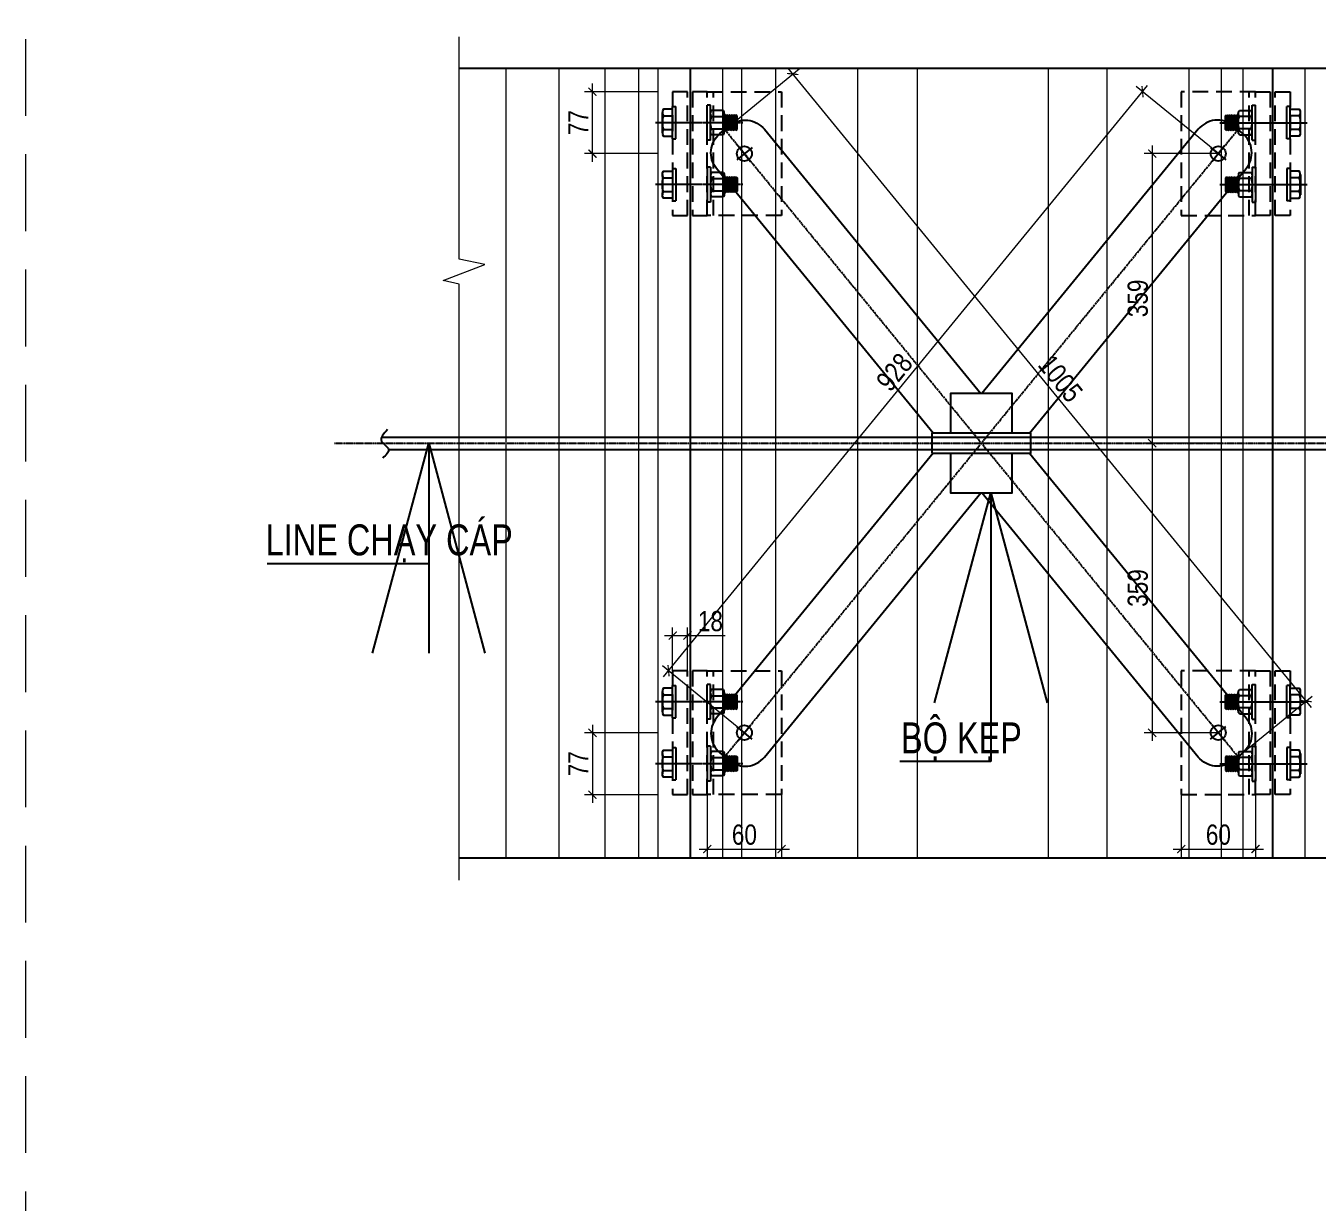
# Model space of a CAD drawing. Header units: millimetres. Extents: x -547695 to 905972, y -1055718 to 167349.
# Drawn here: x -537575 to -535973, y -1053383 to -1051924 of the extents above; entities that cross this region are included whole.
import ezdxf

# ---------------------------------------------------------------- set-up
doc = ezdxf.new("R2010")
doc.units = ezdxf.units.MM
for name, pattern in [('HIDDEN', [9.525, 6.35, -3.175]), ('View- chi tiet Neo Cap Bao Ho$0$CENTER', [2, 1.25, -0.25, 0.25, -0.25]), ('View- chi tiet Neo Cap Bao Ho$0$HIDDEN', [9.525, 6.35, -3.175])]:
    doc.linetypes.add(name, pattern=pattern)
doc.layers.get('DEFPOINTS').update_dxf_attribs({"color": 1, "lineweight": 25})
for name, color, linetype, lineweight in [('A-DIMS', 8, 'Continuous', 9), ('A-HIDD', 45, 'HIDDEN', 9), ('View- chi tiet Neo Cap Bao Ho$0$NET HATCH', 250, 'Continuous', 9), ('View- chi tiet Neo Cap Bao Ho$0$NTT-8-THAY', 7, 'Continuous', 18)]:
    doc.layers.add(name, color=color, linetype=linetype, lineweight=lineweight)
for name, color, linetype in [('View- chi tiet Neo Cap Bao Ho$0$A-_ANNOTATION', 7, 'Continuous'), ('View- chi tiet Neo Cap Bao Ho$0$A-_GRID_LINE', 8, 'View- chi tiet Neo Cap Bao Ho$0$CENTER'), ('View- chi tiet Neo Cap Bao Ho$0$S-BOLT', 7, 'Continuous'), ('View- chi tiet Neo Cap Bao Ho$0$S-Gridline', 9, 'View- chi tiet Neo Cap Bao Ho$0$CENTER'), ('View- chi tiet Neo Cap Bao Ho$0$SHEETING', 150, 'Continuous')]:
    doc.layers.add(name, color=color, linetype=linetype)
doc.styles.add('View- chi tiet Neo Cap Bao Ho$0$ATAD-10', font='vn_vni.shx', dxfattribs={"width": 0.8, "height": 22})
doc.styles.add('View- chi tiet Neo Cap Bao Ho$0$Style-Arial', font='arial.ttf')
doc.styles.add('VTK_Arial', font='arial.ttf', dxfattribs={"width": 0.8})
doc.dimstyles.new('A-2.5-DIM10', dxfattribs={"dimscale": 10, "dimtxt": 2.5, "dimasz": 1, "dimexe": 1, "dimexo": 0, "dimgap": 0.5, "dimtad": 1, "dimdec": 0, "dimzin": 12, "dimdsep": 46, "dimtxsty": 'VTK_Arial', "dimblk": 'ARCHTICK', "dimcen": 0, "dimdle": 1, "dimclrd": 256, "dimclre": 256, "dimclrt": 7, "dimadec": 1, "dimazin": 3, "dimtfac": 1, "dimtdec": 0, "dimtmove": 0, "dimatfit": 2, "dimfxl": 20, "dimtolj": 1, "dimtzin": 0, "dimlwd": -1, "dimlwe": -1, "dimarcsym": 0})
doc.dimstyles.new('View- chi tiet Neo Cap Bao Ho$0$ATAD-12.5', dxfattribs={"dimscale": 1.041667, "dimtxt": 12, "dimasz": 15, "dimexe": 11, "dimexo": 0, "dimgap": 6, "dimtad": 1, "dimdec": 0, "dimzin": 0, "dimdsep": 46, "dimtxsty": 'View- chi tiet Neo Cap Bao Ho$0$ATAD-10', "dimcen": 0.1, "dimdle": 110, "dimclrd": 251, "dimclre": 251, "dimclrt": 255, "dimadec": 0, "dimazin": 0, "dimtfac": 1, "dimtdec": 0, "dimtix": 1, "dimtmove": 2, "dimatfit": 3, "dimldrblk": 'View- chi tiet Neo Cap Bao Ho$0$_Open30', "dimfxl": 65, "dimfxlon": 1, "dimtolj": 1, "dimtzin": 0, "dimarcsym": 1})

# ---------------------------------------------------------------- blocks, each defined once
blk = doc.blocks.new('View- chi tiet Neo Cap Bao Ho$0$FHJM')
at = {"layer": 'View- chi tiet Neo Cap Bao Ho$0$S-BOLT'}
for p, q in [((7.9, 10.5), (-7.9, 10.5)), ((12.5, 2.5), (-12.5, 2.5)), ((-12.5, 2.5), (-12.5, 0)), ((12.5, 0), (-12.5, 0)), ((-5.3, 9.7), (-5.3, 2.5)), ((5.2, 9.7), (5.2, 2.5)), ((12.5, 2.5), (12.5, 0))]:
    blk.add_line(p, q, dxfattribs=at)
blk.add_lwpolyline([(-10.5, 2.5), (-10.5, 9.7, -0.285714), (-5.3, 9.7, -0.144409), (5.2, 9.7, -0.285714), (10.5, 9.7), (10.5, 2.5)], format="xyb", close=True, dxfattribs=at)
blk = doc.blocks.new('View- chi tiet Neo Cap Bao Ho$0$ZCVF')
at = {"layer": 'View- chi tiet Neo Cap Bao Ho$0$S-BOLT'}
for p, q in [((13.5, 0), (-13.5, 0)), ((13.5, -2.5), (13.5, 0)), ((-13.5, -2.5), (-13.5, 0)), ((13.5, -2.5), (-13.5, -2.5)), ((-9.5, -12.5), (-9.5, -2.5)), ((-4.7, -3.3), (-4.7, -12.5)), ((4.8, -3.3), (4.8, -12.5)), ((9.5, -12.5), (9.5, -2.5)), ((7.1, -13.3), (-7.1, -13.3)), ((-5.2, -14.6), (6, -13.8)), ((-5.2, -16.4), (6, -15.5)), ((-5.2, -18.1), (6, -17.3)), ((-5.2, -19.9), (6, -19)), ((-5.2, -23.3), (-6, -22.5)), ((6, -22.5), (-6, -22.5)), ((-5.2, -21.6), (6, -20.8)), ((5.3, -23.3), (-5.2, -23.3)), ((6, -22.5), (5.3, -23.3))]:
    blk.add_line(p, q, dxfattribs=at)
for points in [[(9.5, -3.3, 0.315789), (4.8, -3.3, 0.157895), (-4.7, -3.3, 0.315789), (-9.5, -3.3)], [(9.5, -12.5, -0.315789), (4.8, -12.5, -0.157895), (-4.7, -12.5, -0.315789), (-9.5, -12.5)]]:
    blk.add_lwpolyline(points, format="xyb", dxfattribs=at)
for points in [[(-6, -13.8), (0.4, -13.3)], [(-6, -13.8), (-5.6, -13.3)], [(-6, -15.5), (-5.2, -14.6), (-6, -13.8)], [(-6, -15.5), (5.3, -14.6)], [(-6, -17.3), (-5.2, -16.4), (-6, -15.5)], [(-6, -17.3), (5.3, -16.4)], [(-6, -19), (-5.2, -18.1), (-6, -17.3)], [(-6, -19), (5.3, -18.1)], [(-6, -20.8), (-5.2, -19.9), (-6, -19)], [(-6, -20.8), (5.3, -19.9)], [(6, -15.5), (5.3, -14.6), (6, -13.8)], [(6, -17.3), (5.3, -16.4), (6, -15.5)], [(6, -19), (5.3, -18.1), (6, -17.3)], [(6, -20.8), (5.3, -19.9), (6, -19)], [(6, -13.8), (5.6, -13.3)], [(-6, -22.5), (-5.2, -21.6), (-6, -20.8)], [(-6, -22.5), (5.3, -21.6)], [(6, -22.5), (5.3, -21.6), (6, -20.8)]]:
    blk.add_lwpolyline(points, dxfattribs=at)
at = {"layer": 'View- chi tiet Neo Cap Bao Ho$0$S-Gridline'}
blk.add_line((0, -27.7), (0, 40.3), dxfattribs=at)
blk = doc.blocks.new('View- chi tiet Neo Cap Bao Ho$0$tunaz1')
at = {"layer": 'View- chi tiet Neo Cap Bao Ho$0$A-_ANNOTATION', "color": 2, "linetype": 'View- chi tiet Neo Cap Bao Ho$0$HIDDEN', "ltscale": 2}
for p, q in [((-216.2, 183.7), (-216.2, 283.7)), ((216.2, 183.7), (216.2, 283.7)), ((-216.2, -283.7), (-216.2, -183.7)), ((216.2, -283.7), (216.2, -183.7))]:
    blk.add_line(p, q, dxfattribs=at)
at = {"layer": 'View- chi tiet Neo Cap Bao Ho$0$A-_ANNOTATION', "color": 1}
for p, q in [((-196.3, 239.9), (-186.2, 227.5)), ((196.3, 239.9), (186.2, 227.5)), ((-185, 238.8), (-197.4, 228.7)), ((185, 238.8), (197.4, 228.7)), ((-185, -238.8), (-197.4, -228.7)), ((-196.3, -239.9), (-186.2, -227.5)), ((185, -238.8), (197.4, -228.7)), ((196.3, -239.9), (186.2, -227.5))]:
    blk.add_line(p, q, dxfattribs=at)
at = {"layer": 'View- chi tiet Neo Cap Bao Ho$0$A-_ANNOTATION', "linetype": 'View- chi tiet Neo Cap Bao Ho$0$HIDDEN', "ltscale": 2}
for points in [[(-249.1, 183.7), (-237.1, 183.7), (-237.1, 283.7), (-249.1, 283.7)], [(-233.2, 183.7), (-221.2, 183.7), (-221.2, 283.7), (-233.2, 283.7)], [(233.2, 183.7), (221.2, 183.7), (221.2, 283.7), (233.2, 283.7)], [(249.1, 183.7), (237.1, 183.7), (237.1, 283.7), (249.1, 283.7)], [(-249.1, -283.7), (-237.1, -283.7), (-237.1, -183.7), (-249.1, -183.7)], [(-233.2, -283.7), (-221.2, -283.7), (-221.2, -183.7), (-233.2, -183.7)], [(233.2, -283.7), (221.2, -283.7), (221.2, -183.7), (233.2, -183.7)], [(249.1, -283.7), (237.1, -283.7), (237.1, -183.7), (249.1, -183.7)]]:
    blk.add_lwpolyline(points, close=True, dxfattribs=at)
at = {"layer": 'View- chi tiet Neo Cap Bao Ho$0$A-_ANNOTATION', "color": 2, "linetype": 'View- chi tiet Neo Cap Bao Ho$0$HIDDEN', "ltscale": 2}
for points in [[(-221.2, 183.7), (-221.2, 283.7), (-161.2, 283.7), (-161.2, 183.7)], [(221.2, 183.7), (221.2, 283.7), (161.2, 283.7), (161.2, 183.7)], [(-221.2, -283.7), (-221.2, -183.7), (-161.2, -183.7), (-161.2, -283.7)], [(221.2, -283.7), (221.2, -183.7), (161.2, -183.7), (161.2, -283.7)]]:
    blk.add_lwpolyline(points, close=True, dxfattribs=at)
at = {"layer": 'View- chi tiet Neo Cap Bao Ho$0$A-_ANNOTATION'}
for points in [[(-38.8, 8), (-213.7, 221.8, -0.414214), (-210.9, 249.9), (-203.2, 256.3, -0.414214), (-175.1, 253.4), (-0.4, 40)], [(38.8, 8), (213.7, 221.8, 0.414214), (210.9, 249.9), (203.2, 256.3, 0.414214), (175.1, 253.4), (0.4, 40)], [(-38.8, -8), (-213.7, -221.8, 0.414214), (-210.9, -249.9), (-203.2, -256.3, 0.414214), (-175.1, -253.4), (-0.4, -40)], [(38.8, -8), (213.7, -221.8, -0.414214), (210.9, -249.9), (203.2, -256.3, -0.414214), (175.1, -253.4), (0.4, -40)]]:
    blk.add_lwpolyline(points, format="xyb", dxfattribs=at)
for points in [[(25, 8), (25, 40), (-25, 40), (-25, 8)], [(-25, -8), (-25, -40), (25, -40), (25, -8)]]:
    blk.add_lwpolyline(points, dxfattribs=at)
blk.add_lwpolyline([(-40, -8), (40, -8), (40, 8), (-40, 8)], close=True, dxfattribs=at)
at = {"layer": 'View- chi tiet Neo Cap Bao Ho$0$A-_ANNOTATION', "color": 1}
for centre in [(-191.2, 233.7), (191.2, 233.7), (-191.2, -233.7), (191.2, -233.7)]:
    blk.add_circle(centre, 6, dxfattribs=at)
at = {"layer": 'View- chi tiet Neo Cap Bao Ho$0$A-_GRID_LINE'}
for p, q in [((-207.1, -253.1), (207.1, 253.1)), ((207.1, -253.1), (-207.1, 253.1))]:
    blk.add_line(p, q, dxfattribs=at)
at = {"layer": 'View- chi tiet Neo Cap Bao Ho$0$S-BOLT'}
for name, p, xscale, yscale, zscale, rotation in [('View- chi tiet Neo Cap Bao Ho$0$ZCVF', (-221.2, 258.7), -1.040000000066356, 1.040000000037252, 1.04, 90), ('View- chi tiet Neo Cap Bao Ho$0$FHJM', (-246.5, 258.7), -1.040000000066356, 1.040000000037252, 1.04, 90), ('View- chi tiet Neo Cap Bao Ho$0$ZCVF', (221.2, 258.7), 1.040000000066356, 1.040000000066356, 1.040000000066356, 270), ('View- chi tiet Neo Cap Bao Ho$0$FHJM', (246.5, 258.7), 1.040000000066356, 1.040000000066356, 1.040000000066356, 270), ('View- chi tiet Neo Cap Bao Ho$0$ZCVF', (-221.2, 208.7), 1.040000000037252, 1.040000000037252, 1.040000000037252, 90), ('View- chi tiet Neo Cap Bao Ho$0$FHJM', (-246.5, 208.7), 1.040000000037252, 1.040000000037252, 1.040000000037252, 90), ('View- chi tiet Neo Cap Bao Ho$0$ZCVF', (221.2, 208.7), -1.040000000037252, 1.040000000037252, 1.04, 270), ('View- chi tiet Neo Cap Bao Ho$0$FHJM', (246.5, 208.7), -1.040000000037252, 1.040000000037252, 1.04, 270), ('View- chi tiet Neo Cap Bao Ho$0$ZCVF', (-221.2, -208.7), -1.040000000066356, 1.040000000037252, 1.04, 90), ('View- chi tiet Neo Cap Bao Ho$0$FHJM', (-246.5, -208.7), -1.040000000066356, 1.040000000037252, 1.04, 90), ('View- chi tiet Neo Cap Bao Ho$0$ZCVF', (221.2, -208.7), 1.040000000066356, 1.040000000066356, 1.040000000066356, 270), ('View- chi tiet Neo Cap Bao Ho$0$FHJM', (246.5, -208.7), 1.040000000066356, 1.040000000066356, 1.040000000066356, 270), ('View- chi tiet Neo Cap Bao Ho$0$ZCVF', (-221.2, -258.7), 1.040000000037252, 1.040000000037252, 1.040000000037252, 90), ('View- chi tiet Neo Cap Bao Ho$0$FHJM', (-246.5, -258.7), 1.040000000037252, 1.040000000037252, 1.040000000037252, 90), ('View- chi tiet Neo Cap Bao Ho$0$ZCVF', (221.2, -258.7), -1.040000000037252, 1.040000000037252, 1.04, 270), ('View- chi tiet Neo Cap Bao Ho$0$FHJM', (246.5, -258.7), -1.040000000037252, 1.040000000037252, 1.04, 270)]:
    blk.add_blockref(name, p, dxfattribs=dict(at, xscale=xscale, yscale=yscale, zscale=zscale, rotation=rotation))
blk = doc.blocks.new('View- chi tiet Neo Cap Bao Ho$0$_Open30')
at = {"color": 0, "linetype": 'ByBlock', "lineweight": -2}
for p, q in [((-1, 0.2679), (0, 0)), ((0, 0), (-1, -0.2679)), ((0, 0), (-1, 0))]:
    blk.add_line(p, q, dxfattribs=at)
blk = doc.blocks.new('_ARCHTICK')
at = {"color": 0, "linetype": 'ByBlock', "const_width": 0.15}
blk.add_lwpolyline([(-0.5, -0.5), (0.5, 0.5)], dxfattribs=at)
blk = doc.blocks.new('*D1043')
at = {"layer": 'A-DIMS', "ltscale": 0.001, "transparency": 16777216}
for p, q in [((-536708.9, -1052052.5), (-536616.9, -1051977.2)), ((-536631, -1051975.8), (-535982.2, -1052768.8)), ((-536072.8, -1052830), (-535980.8, -1052754.7))]:
    blk.add_line(p, q, dxfattribs=at)
at = {"layer": 'DEFPOINTS', "color": 0, "transparency": 16777216}
for p in [(-536708.9, -1052052.5), (-535988.5, -1052761), (-536072.8, -1052830)]:
    blk.add_point(p, dxfattribs=at)
at = {"layer": 'A-DIMS', "transparency": 16777216, "xscale": 10, "yscale": 10, "zscale": 10}
for p, rotation in [((-536624.6, -1051983.5), 129.2883216640507), ((-535988.5, -1052761), 309.2883216640507)]:
    blk.add_blockref('_ARCHTICK', p, dxfattribs=dict(at, rotation=rotation))
at = {"layer": 'A-DIMS', "color": 7, "transparency": 16777216, "insert": (-536292.8, -1052361), "char_height": 25, "attachment_point": 5, "rotation": 309.2883, "style": 'VTK_Arial'}
blk.add_mtext('\\A1;1005', dxfattribs=at)
blk = doc.blocks.new('*D1046')
at = {"layer": 'A-DIMS', "ltscale": 0.001, "transparency": 16777216}
for p, q in [((-536097.1, -1052082.2), (-536189.1, -1052082.2)), ((-536179.1, -1052072.2), (-536179.1, -1052451.2)), ((-536097.1, -1052441.2), (-536189.1, -1052441.2))]:
    blk.add_line(p, q, dxfattribs=at)
at = {"layer": 'DEFPOINTS', "color": 0, "transparency": 16777216}
for p in [(-536097.1, -1052082.2), (-536179.1, -1052441.2), (-536097.1, -1052441.2)]:
    blk.add_point(p, dxfattribs=at)
at = {"layer": 'A-DIMS', "transparency": 16777216, "xscale": 10, "yscale": 10, "zscale": 10}
for p, rotation in [((-536179.1, -1052082.2), 90), ((-536179.1, -1052441.2), 270)]:
    blk.add_blockref('_ARCHTICK', p, dxfattribs=dict(at, rotation=rotation))
at = {"layer": 'A-DIMS', "color": 7, "transparency": 16777216, "insert": (-536196.9, -1052261.7), "char_height": 25, "attachment_point": 5, "rotation": 90, "style": 'VTK_Arial'}
blk.add_mtext('\\A1;359', dxfattribs=at)
blk = doc.blocks.new('*D1047')
at = {"layer": 'A-DIMS', "ltscale": 0.001, "transparency": 16777216}
for p, q in [((-536179.1, -1052431.2), (-536179.1, -1052810.3)), ((-536097.1, -1052441.2), (-536189.1, -1052441.2)), ((-536097.1, -1052800.3), (-536189.1, -1052800.3))]:
    blk.add_line(p, q, dxfattribs=at)
at = {"layer": 'DEFPOINTS', "color": 0, "transparency": 16777216}
for p in [(-536097.1, -1052441.2), (-536179.1, -1052800.3), (-536097.1, -1052800.3)]:
    blk.add_point(p, dxfattribs=at)
at = {"layer": 'A-DIMS', "transparency": 16777216, "xscale": 10, "yscale": 10, "zscale": 10}
for p, rotation in [((-536179.1, -1052441.2), 90), ((-536179.1, -1052800.3), 270)]:
    blk.add_blockref('_ARCHTICK', p, dxfattribs=dict(at, rotation=rotation))
at = {"layer": 'A-DIMS', "color": 7, "transparency": 16777216, "insert": (-536196.9, -1052620.8), "char_height": 25, "attachment_point": 5, "rotation": 90, "style": 'VTK_Arial'}
blk.add_mtext('\\A1;359', dxfattribs=at)
blk = doc.blocks.new('*D1048')
at = {"layer": 'A-DIMS', "ltscale": 0.001, "transparency": 16777216}
for p, q in [((-536791.7, -1052005.4), (-536882.9, -1052005.4)), ((-536872.9, -1052092.2), (-536872.9, -1051995.4)), ((-536791.7, -1052082.2), (-536882.9, -1052082.2))]:
    blk.add_line(p, q, dxfattribs=at)
at = {"layer": 'DEFPOINTS', "color": 0, "transparency": 16777216}
for p in [(-536872.9, -1052005.4), (-536791.7, -1052005.4), (-536791.7, -1052082.2)]:
    blk.add_point(p, dxfattribs=at)
at = {"layer": 'A-DIMS', "transparency": 16777216, "xscale": 10, "yscale": 10, "zscale": 10}
for p, rotation in [((-536872.9, -1052005.4), 90), ((-536872.9, -1052082.2), 270)]:
    blk.add_blockref('_ARCHTICK', p, dxfattribs=dict(at, rotation=rotation))
at = {"layer": 'A-DIMS', "color": 7, "transparency": 16777216, "insert": (-536890.4, -1052043.8), "char_height": 25, "attachment_point": 5, "rotation": 90, "style": 'VTK_Arial'}
blk.add_mtext('\\A1;77', dxfattribs=at)
blk = doc.blocks.new('*D1049')
at = {"layer": 'A-DIMS', "ltscale": 0.001, "transparency": 16777216}
for p, q in [((-536872.9, -1052790.3), (-536872.9, -1052887.1)), ((-536791.7, -1052800.3), (-536882.9, -1052800.3)), ((-536791.7, -1052877.1), (-536882.9, -1052877.1))]:
    blk.add_line(p, q, dxfattribs=at)
at = {"layer": 'DEFPOINTS', "color": 0, "transparency": 16777216}
for p in [(-536791.7, -1052800.3), (-536872.9, -1052877.1), (-536791.7, -1052877.1)]:
    blk.add_point(p, dxfattribs=at)
at = {"layer": 'A-DIMS', "transparency": 16777216, "xscale": 10, "yscale": 10, "zscale": 10}
for p, rotation in [((-536872.9, -1052800.3), 90), ((-536872.9, -1052877.1), 270)]:
    blk.add_blockref('_ARCHTICK', p, dxfattribs=dict(at, rotation=rotation))
at = {"layer": 'A-DIMS', "color": 7, "transparency": 16777216, "insert": (-536890.4, -1052838.7), "char_height": 25, "attachment_point": 5, "rotation": 90, "style": 'VTK_Arial'}
blk.add_mtext('\\A1;77', dxfattribs=at)
blk = doc.blocks.new('*D1050')
at = {"layer": 'A-DIMS', "ltscale": 0.001, "transparency": 16777216}
for p, q in [((-536730.7, -1052877.1), (-536730.7, -1052954.4)), ((-536638.5, -1052875.9), (-536638.5, -1052954.4)), ((-536740.7, -1052944.4), (-536628.5, -1052944.4))]:
    blk.add_line(p, q, dxfattribs=at)
at = {"layer": 'DEFPOINTS', "color": 0, "transparency": 16777216}
for p in [(-536730.7, -1052877.1), (-536638.5, -1052875.9), (-536638.5, -1052944.4)]:
    blk.add_point(p, dxfattribs=at)
at = {"layer": 'A-DIMS', "transparency": 16777216, "xscale": 10, "yscale": 10, "zscale": 10, "rotation": 180}
blk.add_blockref('_ARCHTICK', (-536730.7, -1052944.4), dxfattribs=at)
at = {"layer": 'A-DIMS', "transparency": 16777216, "xscale": 10, "yscale": 10, "zscale": 10}
blk.add_blockref('_ARCHTICK', (-536638.5, -1052944.4), dxfattribs=at)
at = {"layer": 'A-DIMS', "color": 7, "transparency": 16777216, "insert": (-536684.6, -1052926.7), "char_height": 25, "attachment_point": 5, "style": 'VTK_Arial'}
blk.add_mtext('\\A1;60', dxfattribs=at)
blk = doc.blocks.new('*D1051')
at = {"layer": 'A-DIMS', "ltscale": 0.001, "transparency": 16777216}
for p, q in [((-536773.5, -1052723.5), (-536773.5, -1052669.7)), ((-536755.1, -1052723.5), (-536755.1, -1052669.7)), ((-536783.5, -1052679.7), (-536755.1, -1052679.7)), ((-536755.1, -1052679.7), (-536708.3, -1052679.7))]:
    blk.add_line(p, q, dxfattribs=at)
at = {"layer": 'DEFPOINTS', "color": 0, "transparency": 16777216}
for p in [(-536755.1, -1052679.7), (-536773.5, -1052723.5), (-536755.1, -1052723.5)]:
    blk.add_point(p, dxfattribs=at)
at = {"layer": 'A-DIMS', "transparency": 16777216, "xscale": 10, "yscale": 10, "zscale": 10, "rotation": 180}
blk.add_blockref('_ARCHTICK', (-536773.5, -1052679.7), dxfattribs=at)
at = {"layer": 'A-DIMS', "transparency": 16777216, "xscale": 10, "yscale": 10, "zscale": 10}
blk.add_blockref('_ARCHTICK', (-536755.1, -1052679.7), dxfattribs=at)
at = {"layer": 'A-DIMS', "color": 7, "transparency": 16777216, "insert": (-536726.7, -1052662), "char_height": 25, "attachment_point": 5, "style": 'VTK_Arial'}
blk.add_mtext('\\A1;18', dxfattribs=at)
blk = doc.blocks.new('*D1057')
at = {"layer": 'A-DIMS', "ltscale": 0.001, "transparency": 16777216}
for p, q in [((-536784.9, -1052731.1), (-536184.8, -1051997.6)), ((-536097.1, -1052082.2), (-536198.8, -1051999)), ((-536684.6, -1052800.3), (-536786.3, -1052717.1))]:
    blk.add_line(p, q, dxfattribs=at)
at = {"layer": 'DEFPOINTS', "color": 0, "transparency": 16777216}
for p in [(-536191.1, -1052005.4), (-536097.1, -1052082.2), (-536684.6, -1052800.3)]:
    blk.add_point(p, dxfattribs=at)
at = {"layer": 'A-DIMS', "transparency": 16777216, "xscale": 10, "yscale": 10, "zscale": 10}
for p, rotation in [((-536191.1, -1052005.4), 50.71167833595553), ((-536778.6, -1052723.4), 230.7116783359556)]:
    blk.add_blockref('_ARCHTICK', p, dxfattribs=dict(at, rotation=rotation))
at = {"layer": 'A-DIMS', "color": 7, "transparency": 16777216, "insert": (-536498.6, -1052353.1), "char_height": 25, "attachment_point": 5, "rotation": 50.7117, "style": 'VTK_Arial'}
blk.add_mtext('\\A1;928', dxfattribs=at)
blk = doc.blocks.new('*D1058')
at = {"layer": 'A-DIMS', "ltscale": 0.001, "transparency": 16777216}
for p, q in [((-536143.2, -1052877.1), (-536143.2, -1052954.4)), ((-536051.1, -1052877.1), (-536051.1, -1052954.4)), ((-536153.2, -1052944.4), (-536041.1, -1052944.4))]:
    blk.add_line(p, q, dxfattribs=at)
at = {"layer": 'DEFPOINTS', "color": 0, "transparency": 16777216}
for p in [(-536143.2, -1052877.1), (-536051.1, -1052877.1), (-536051.1, -1052944.4)]:
    blk.add_point(p, dxfattribs=at)
at = {"layer": 'A-DIMS', "transparency": 16777216, "xscale": 10, "yscale": 10, "zscale": 10, "rotation": 180}
blk.add_blockref('_ARCHTICK', (-536143.2, -1052944.4), dxfattribs=at)
at = {"layer": 'A-DIMS', "transparency": 16777216, "xscale": 10, "yscale": 10, "zscale": 10}
blk.add_blockref('_ARCHTICK', (-536051.1, -1052944.4), dxfattribs=at)
at = {"layer": 'A-DIMS', "color": 7, "transparency": 16777216, "insert": (-536097.1, -1052926.7), "char_height": 25, "attachment_point": 5, "style": 'VTK_Arial'}
blk.add_mtext('\\A1;60', dxfattribs=at)

msp = doc.modelspace()

# ---------------------------------------------------------------- linework, layer by layer
at = {"layer": 'A-HIDD', "ltscale": 15}
msp.add_lwpolyline([(-535158.6, -1053607), (-537575.2, -1053607), (-537575.2, -1051143.3), (-535158.6, -1051143.3)], close=True, dxfattribs=at)
at = {"layer": 'View- chi tiet Neo Cap Bao Ho$0$A-_ANNOTATION', "color": 1}
msp.add_line((-535691.7, -1051976.8), (-537038.1, -1051976.8), dxfattribs=at)
at = {"layer": 'View- chi tiet Neo Cap Bao Ho$0$A-_ANNOTATION', "color": 1, "ltscale": 2}
for p, q in [((-537134.2, -1052433.6), (-535644.2, -1052433.6)), ((-537125.7, -1052448.9), (-535635.8, -1052448.9))]:
    msp.add_line(p, q, dxfattribs=at)
at = {"layer": 'View- chi tiet Neo Cap Bao Ho$0$A-_ANNOTATION', "color": 1}
msp.add_lwpolyline([(-535691.7, -1052955.6), (-537038.1, -1052955.6)], dxfattribs=at)
at = {"layer": 'View- chi tiet Neo Cap Bao Ho$0$A-_ANNOTATION'}
msp.add_spline([(-537126.9, -1052424.4), (-537134.5, -1052438.5), (-537125.7, -1052448.9), (-537132.8, -1052459.6)], degree=3, dxfattribs=at)
at = {"layer": 'View- chi tiet Neo Cap Bao Ho$0$A-_GRID_LINE'}
msp.add_lwpolyline([(-537192.7, -1052441.2), (-535644.8, -1052441.2)], dxfattribs=at)
at = {"layer": 'View- chi tiet Neo Cap Bao Ho$0$NET HATCH'}
for p, q in [((-536980.3, -1051976.8), (-536980.3, -1052955.6)), ((-536914.6, -1051976.8), (-536914.6, -1052955.6)), ((-536857.4, -1051976.8), (-536857.4, -1052955.6)), ((-536815.7, -1051976.8), (-536815.7, -1052955.6)), ((-536791.7, -1051976.8), (-536791.7, -1052955.6)), ((-536711.9, -1051976.8), (-536711.9, -1052955.6)), ((-536688, -1051976.8), (-536688, -1052955.6)), ((-536646.2, -1051976.8), (-536646.2, -1052955.6)), ((-536544.4, -1051976.8), (-536544.4, -1052955.6)), ((-536470.3, -1051976.8), (-536470.3, -1052955.6)), ((-536308.2, -1051976.8), (-536308.2, -1052955.6)), ((-536235.5, -1051976.8), (-536235.5, -1052955.6)), ((-536133.9, -1051976.8), (-536133.9, -1052955.6)), ((-536093.8, -1051976.8), (-536093.8, -1052955.6)), ((-536066.6, -1051976.8), (-536066.6, -1052955.6)), ((-535990, -1051976.8), (-535990, -1052955.6))]:
    msp.add_line(p, q, dxfattribs=at)
msp.add_lwpolyline([(-537038.1, -1052983), (-537038.1, -1052244), (-537057.9, -1052239.4), (-537006.2, -1052219.7), (-537038.1, -1052213), (-537038.1, -1051937.3)], dxfattribs=at)
at = {"layer": 'View- chi tiet Neo Cap Bao Ho$0$SHEETING', "color": 1}
for p, q in [((-536751.8, -1051976.8), (-536751.8, -1052955.6)), ((-536029.9, -1051976.8), (-536029.9, -1052955.6))]:
    msp.add_line(p, q, dxfattribs=at)

# ---------------------------------------------------------------- block references
at = {"layer": 'View- chi tiet Neo Cap Bao Ho$0$A-_ANNOTATION', "xscale": 1.535999999999999, "yscale": 1.535999999999999, "zscale": 1.535999999999999}
msp.add_blockref('View- chi tiet Neo Cap Bao Ho$0$tunaz1', (-536390.9, -1052441.2), dxfattribs=at)

# ---------------------------------------------------------------- texts
at = {"layer": 'View- chi tiet Neo Cap Bao Ho$0$NTT-8-THAY', "style": 'View- chi tiet Neo Cap Bao Ho$0$Style-Arial', "width": 0.75}
for s, p in [('LINE CHẠY CÁP', (-537277.9, -1052580.3)), ('BỘ KẸP ', (-536490.5, -1052825.8))]:
    msp.add_text(s, height=38.4, dxfattribs=at).set_placement(p)

# ---------------------------------------------------------------- dimensions: what is measured, and where the dimension line sits
at = {"layer": 'A-DIMS', "ltscale": 0.001}
for p1, p2, distance, picture, middle in [((-536708.9, -1052052.5), (-536072.8, -1052830), 108.9, '*D1043', (-536292.8, -1052361)), ((-536684.6, -1052800.3), (-536097.1, -1052082.2), 121.4, '*D1057', (-536498.6, -1052353.1))]:
    dim = msp.add_aligned_dim(p1=p1, p2=p2, distance=distance, dimstyle='A-2.5-DIM10', override={"dimpost": '\\X'}, dxfattribs=at)
    dim.commit()
    dim.dimension.update_dxf_attribs({"geometry": picture, "text_midpoint": middle})
for base, p1, p2, picture, middle in [((-536872.9, -1052005.4), (-536791.7, -1052082.2), (-536791.7, -1052005.4), '*D1048', (-536890.4, -1052043.8)), ((-536179.1, -1052441.2), (-536097.1, -1052082.2), (-536097.1, -1052441.2), '*D1046', (-536196.9, -1052261.7)), ((-536179.1, -1052800.3), (-536097.1, -1052441.2), (-536097.1, -1052800.3), '*D1047', (-536196.9, -1052620.8)), ((-536872.9, -1052877.1), (-536791.7, -1052800.3), (-536791.7, -1052877.1), '*D1049', (-536890.4, -1052838.7))]:
    dim = msp.add_linear_dim(base=base, p1=p1, p2=p2, angle=90, dimstyle='A-2.5-DIM10', override={"dimpost": '\\X'}, dxfattribs=at)
    dim.commit()
    dim.dimension.update_dxf_attribs({"geometry": picture, "text_midpoint": middle})
dim = msp.add_linear_dim(base=(-536755.1, -1052679.7), p1=(-536773.5, -1052723.5), p2=(-536755.1, -1052723.5), dimstyle='A-2.5-DIM10', override={"dimpost": '\\X'}, dxfattribs=at)
dim.commit()
dim.dimension.update_dxf_attribs({"geometry": '*D1051', "text_midpoint": (-536726.7, -1052662)})
for base, p1, p2, picture, middle in [((-536638.5, -1052944.4), (-536730.7, -1052877.1), (-536638.5, -1052875.9), '*D1050', (-536684.6, -1052926.7)), ((-536051.1, -1052944.4), (-536143.2, -1052877.1), (-536051.1, -1052877.1), '*D1058', (-536097.1, -1052926.7))]:
    dim = msp.add_linear_dim(base=base, p1=p1, p2=p2, text='60', dimstyle='A-2.5-DIM10', override={"dimpost": '\\X'}, dxfattribs=at)
    dim.commit()
    dim.dimension.update_dxf_attribs({"geometry": picture, "text_midpoint": middle})

# ---------------------------------------------------------------- leaders
at = {"layer": 'View- chi tiet Neo Cap Bao Ho$0$A-_ANNOTATION'}
for points, override in [([(-537075.9, -1052441.2), (-537075.9, -1052590.9), (-537276.3, -1052590.9)], {"dimasz": 250, "dimgap": 6, "dimtad": 0}), ([(-536379, -1052502.7), (-536379, -1052835.8), (-536491.8, -1052835.8)], {"dimasz": 250, "dimtad": 0})]:
    msp.add_leader(points, dimstyle='View- chi tiet Neo Cap Bao Ho$0$ATAD-12.5', override=override, dxfattribs=at)

doc.saveas('drawing.dxf')
